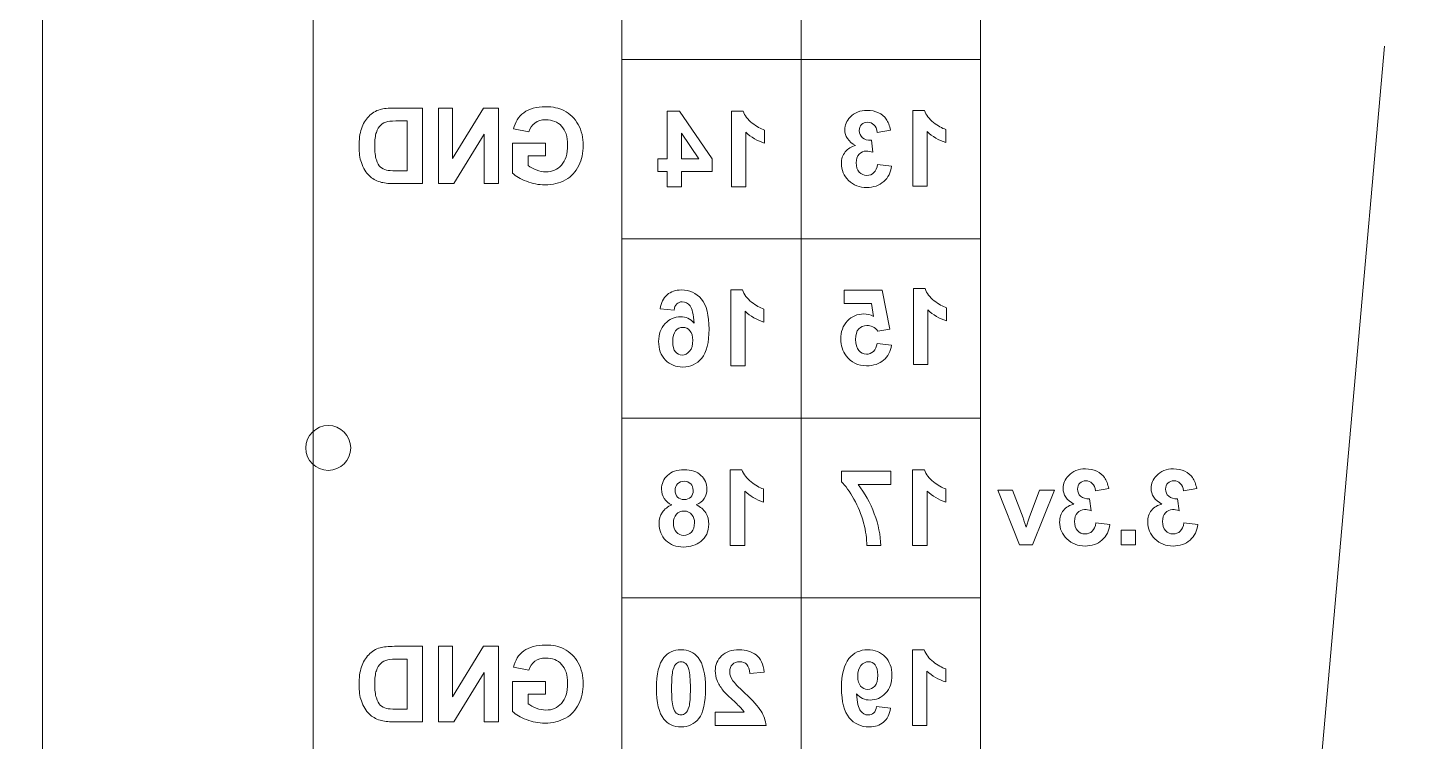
# Model space of a CAD drawing. Header units: inches. Extents: x 15 to 785, y -585 to -15.
# Drawn here: x 89.58 to 136.21, y -109.78 to -85.93 of the extents above; entities that cross this region are included whole.
import ezdxf

# ---------------------------------------------------------------- set-up
doc = ezdxf.new("R2010")
doc.units = ezdxf.units.IN
doc.header["$MEASUREMENT"] = 0
doc.layers.add('Layer 1', color=7, linetype='Continuous')

# ---------------------------------------------------------------- blocks, each defined once
blk = doc.blocks.new('block 2')
at = {"layer": 'Layer 1', "color": 179, "lineweight": 35, "true_color": 0x231f20}
blk.add_open_spline([(785, -570), (785, -578.284), (778.285, -585), (770.001, -585), (770.001, -585), (30.001, -585), (30.001, -585), (21.716, -585), (15.001, -578.284), (15.001, -570), (15.001, -570), (15.001, -30), (15.001, -30), (15.001, -21.716), (21.716, -15), (30.001, -15), (30.001, -15), (770.001, -15), (770.001, -15), (778.285, -15), (785, -21.716), (785, -30), (785, -30), (785, -570), (785, -570)], degree=3, knots=[0, 0, 0, 0, 1, 1, 1, 2, 2, 2, 3, 3, 3, 4, 4, 4, 5, 5, 5, 6, 6, 6, 7, 7, 7, 8, 8, 8, 8], dxfattribs=at)
blk = doc.blocks.new('block 10')
at = {"layer": 'Layer 1', "lineweight": 0}
for points, knots in [([(118.185, -91.073), (118.034, -91.205), (117.844, -91.271), (117.616, -91.271), (117.375, -91.271), (117.174, -91.192), (117.012, -91.036), (116.85, -90.88), (116.769, -90.691), (116.769, -90.47), (116.769, -90.317), (116.812, -90.186), (116.899, -90.079), (116.985, -89.971), (117.101, -89.901), (117.246, -89.87), (117.004, -89.738), (116.882, -89.561), (116.882, -89.34), (116.882, -89.184), (116.942, -89.043), (117.06, -88.919), (117.204, -88.768), (117.394, -88.692), (117.632, -88.692), (117.771, -88.692), (117.896, -88.718), (118.008, -88.77), (118.12, -88.822), (118.207, -88.894), (118.269, -88.985), (118.332, -89.077), (118.379, -89.199), (118.41, -89.352), (118.41, -89.352), (117.964, -89.427), (117.964, -89.427), (117.951, -89.317), (117.916, -89.233), (117.857, -89.176), (117.799, -89.118), (117.728, -89.09), (117.645, -89.09), (117.562, -89.09), (117.494, -89.115), (117.444, -89.166), (117.393, -89.216), (117.368, -89.284), (117.368, -89.369), (117.368, -89.469), (117.402, -89.549), (117.471, -89.609), (117.54, -89.67), (117.64, -89.698), (117.771, -89.694), (117.771, -89.694), (117.824, -90.089), (117.824, -90.089), (117.738, -90.065), (117.664, -90.053), (117.602, -90.053), (117.508, -90.053), (117.428, -90.088), (117.363, -90.16), (117.298, -90.231), (117.265, -90.327), (117.265, -90.449), (117.265, -90.577), (117.299, -90.68), (117.367, -90.756), (117.436, -90.831), (117.52, -90.869), (117.62, -90.869), (117.713, -90.869), (117.792, -90.838), (117.857, -90.774), (117.923, -90.711), (117.963, -90.62), (117.978, -90.501), (117.978, -90.501), (118.447, -90.557), (118.447, -90.557), (118.422, -90.77), (118.335, -90.942), (118.185, -91.073)], [0, 0, 0, 0, 1, 1, 1, 2, 2, 2, 3, 3, 3, 4, 4, 4, 5, 5, 5, 6, 6, 6, 7, 7, 7, 8, 8, 8, 9, 9, 9, 10, 10, 10, 11, 11, 11, 12, 12, 12, 13, 13, 13, 14, 14, 14, 15, 15, 15, 16, 16, 16, 17, 17, 17, 18, 18, 18, 19, 19, 19, 20, 20, 20, 21, 21, 21, 22, 22, 22, 23, 23, 23, 24, 24, 24, 25, 25, 25, 26, 26, 26, 27, 27, 27, 28, 28, 28, 28]), ([(119.153, -88.692), (119.153, -88.692), (119.546, -88.692), (119.546, -88.692), (119.601, -88.846), (119.702, -88.981), (119.85, -89.096), (119.998, -89.211), (120.135, -89.29), (120.262, -89.331), (120.262, -89.331), (120.262, -89.77), (120.262, -89.77), (120.022, -89.691), (119.814, -89.569), (119.636, -89.403), (119.636, -89.403), (119.636, -91.228), (119.636, -91.228), (119.636, -91.228), (119.153, -91.228), (119.153, -91.228), (119.153, -91.228), (119.153, -88.692), (119.153, -88.692)], [0, 0, 0, 0, 1, 1, 1, 2, 2, 2, 3, 3, 3, 4, 4, 4, 5, 5, 5, 6, 6, 6, 7, 7, 7, 8, 8, 8, 8])]:
    blk.add_open_spline(points, degree=3, knots=knots, dxfattribs=at)
blk = doc.blocks.new('block 11')
at = {"layer": 'Layer 1', "lineweight": 0}
for points in [[(110.951, -91.249), (110.951, -90.741), (110.638, -90.741), (110.638, -90.316), (110.951, -90.316), (110.951, -88.714), (111.358, -88.714), (112.453, -90.317), (112.453, -90.741), (111.42, -90.741), (111.42, -91.249), (110.951, -91.249)], [(112, -90.316), (111.42, -89.453), (111.42, -90.316), (112, -90.316)]]:
    blk.add_lwpolyline(points, dxfattribs=at)
blk.add_open_spline([(113.092, -88.714), (113.092, -88.714), (113.485, -88.714), (113.485, -88.714), (113.54, -88.868), (113.642, -89.002), (113.79, -89.117), (113.938, -89.233), (114.075, -89.311), (114.202, -89.353), (114.202, -89.353), (114.202, -89.792), (114.202, -89.792), (113.962, -89.713), (113.753, -89.59), (113.577, -89.425), (113.577, -89.425), (113.577, -91.249), (113.577, -91.249), (113.577, -91.249), (113.092, -91.249), (113.092, -91.249), (113.092, -91.249), (113.092, -88.714), (113.092, -88.714)], degree=3, knots=[0, 0, 0, 0, 1, 1, 1, 2, 2, 2, 3, 3, 3, 4, 4, 4, 5, 5, 5, 6, 6, 6, 7, 7, 7, 8, 8, 8, 8], dxfattribs=at)
blk = doc.blocks.new('block 12')
at = {"layer": 'Layer 1', "lineweight": 0}
for points, knots in [([(119.175, -94.654), (119.175, -94.654), (119.568, -94.654), (119.568, -94.654), (119.623, -94.808), (119.725, -94.943), (119.873, -95.058), (120.021, -95.174), (120.158, -95.252), (120.284, -95.293), (120.284, -95.293), (120.284, -95.733), (120.284, -95.733), (120.044, -95.653), (119.836, -95.531), (119.659, -95.366), (119.659, -95.366), (119.659, -97.19), (119.659, -97.19), (119.659, -97.19), (119.175, -97.19), (119.175, -97.19), (119.175, -97.19), (119.175, -94.654), (119.175, -94.654)], [0, 0, 0, 0, 1, 1, 1, 2, 2, 2, 3, 3, 3, 4, 4, 4, 5, 5, 5, 6, 6, 6, 7, 7, 7, 8, 8, 8, 8]), ([(118.181, -97.045), (118.034, -97.17), (117.844, -97.233), (117.611, -97.233), (117.319, -97.233), (117.092, -97.122), (116.927, -96.899), (116.807, -96.736), (116.746, -96.55), (116.746, -96.342), (116.746, -96.093), (116.821, -95.89), (116.97, -95.734), (117.119, -95.578), (117.302, -95.5), (117.516, -95.5), (117.629, -95.5), (117.739, -95.527), (117.847, -95.581), (117.847, -95.581), (117.771, -95.152), (117.771, -95.152), (117.771, -95.152), (116.858, -95.152), (116.858, -95.152), (116.858, -95.152), (116.858, -94.699), (116.858, -94.699), (116.858, -94.699), (118.138, -94.699), (118.138, -94.699), (118.138, -94.699), (118.386, -96.013), (118.386, -96.013), (118.386, -96.013), (117.993, -96.07), (117.993, -96.07), (117.883, -95.947), (117.758, -95.886), (117.62, -95.886), (117.508, -95.886), (117.418, -95.925), (117.348, -96.002), (117.279, -96.08), (117.244, -96.196), (117.244, -96.351), (117.244, -96.516), (117.279, -96.64), (117.349, -96.722), (117.419, -96.804), (117.505, -96.845), (117.606, -96.845), (117.694, -96.845), (117.772, -96.814), (117.84, -96.75), (117.908, -96.686), (117.948, -96.6), (117.962, -96.491), (117.962, -96.491), (118.444, -96.541), (118.444, -96.541), (118.416, -96.752), (118.328, -96.92), (118.181, -97.045)], [0, 0, 0, 0, 1, 1, 1, 2, 2, 2, 3, 3, 3, 4, 4, 4, 5, 5, 5, 6, 6, 6, 7, 7, 7, 8, 8, 8, 9, 9, 9, 10, 10, 10, 11, 11, 11, 12, 12, 12, 13, 13, 13, 14, 14, 14, 15, 15, 15, 16, 16, 16, 17, 17, 17, 18, 18, 18, 19, 19, 19, 20, 20, 20, 21, 21, 21, 21])]:
    blk.add_open_spline(points, degree=3, knots=knots, dxfattribs=at)
blk = doc.blocks.new('block 13')
at = {"layer": 'Layer 1', "lineweight": 0}
for points, knots in [([(110.947, -94.859), (111.073, -94.751), (111.231, -94.697), (111.423, -94.697), (111.696, -94.697), (111.919, -94.8), (112.09, -95.004), (112.261, -95.208), (112.347, -95.542), (112.347, -96.005), (112.347, -96.456), (112.265, -96.781), (112.1, -96.979), (111.936, -97.177), (111.727, -97.276), (111.472, -97.276), (111.234, -97.276), (111.039, -97.198), (110.887, -97.042), (110.736, -96.886), (110.66, -96.678), (110.66, -96.42), (110.66, -96.176), (110.732, -95.978), (110.876, -95.824), (111.02, -95.67), (111.193, -95.593), (111.396, -95.593), (111.575, -95.593), (111.724, -95.664), (111.845, -95.807), (111.827, -95.516), (111.782, -95.325), (111.711, -95.233), (111.641, -95.141), (111.555, -95.095), (111.452, -95.095), (111.376, -95.095), (111.313, -95.118), (111.265, -95.164), (111.217, -95.21), (111.186, -95.281), (111.175, -95.378), (111.175, -95.378), (110.707, -95.326), (110.707, -95.326), (110.741, -95.122), (110.821, -94.966), (110.947, -94.859)], [0, 0, 0, 0, 1, 1, 1, 2, 2, 2, 3, 3, 3, 4, 4, 4, 5, 5, 5, 6, 6, 6, 7, 7, 7, 8, 8, 8, 9, 9, 9, 10, 10, 10, 11, 11, 11, 12, 12, 12, 13, 13, 13, 14, 14, 14, 15, 15, 15, 16, 16, 16, 16]), ([(113.07, -94.697), (113.07, -94.697), (113.463, -94.697), (113.463, -94.697), (113.518, -94.851), (113.619, -94.986), (113.767, -95.101), (113.916, -95.217), (114.053, -95.295), (114.179, -95.336), (114.179, -95.336), (114.179, -95.776), (114.179, -95.776), (113.939, -95.696), (113.731, -95.574), (113.554, -95.409), (113.554, -95.409), (113.554, -97.233), (113.554, -97.233), (113.554, -97.233), (113.07, -97.233), (113.07, -97.233), (113.07, -97.233), (113.07, -94.697), (113.07, -94.697)], [0, 0, 0, 0, 1, 1, 1, 2, 2, 2, 3, 3, 3, 4, 4, 4, 5, 5, 5, 6, 6, 6, 7, 7, 7, 8, 8, 8, 8]), ([(111.707, -96.059), (111.643, -95.986), (111.565, -95.95), (111.472, -95.95), (111.375, -95.95), (111.294, -95.988), (111.23, -96.064), (111.166, -96.141), (111.134, -96.261), (111.134, -96.425), (111.134, -96.585), (111.164, -96.7), (111.224, -96.77), (111.283, -96.84), (111.358, -96.875), (111.447, -96.875), (111.54, -96.875), (111.623, -96.832), (111.696, -96.747), (111.768, -96.661), (111.804, -96.539), (111.804, -96.382), (111.804, -96.24), (111.772, -96.132), (111.707, -96.059)], [0, 0, 0, 0, 1, 1, 1, 2, 2, 2, 3, 3, 3, 4, 4, 4, 5, 5, 5, 6, 6, 6, 7, 7, 7, 8, 8, 8, 8])]:
    blk.add_open_spline(points, degree=3, knots=knots, dxfattribs=at)
blk = doc.blocks.new('block 14')
at = {"layer": 'Layer 1', "lineweight": 0}
for points, knots in [([(119.15, -100.713), (119.15, -100.713), (119.543, -100.713), (119.543, -100.713), (119.598, -100.867), (119.699, -101.001), (119.847, -101.116), (119.995, -101.232), (120.133, -101.31), (120.259, -101.352), (120.259, -101.352), (120.259, -101.791), (120.259, -101.791), (120.019, -101.712), (119.811, -101.589), (119.634, -101.424), (119.634, -101.424), (119.634, -103.248), (119.634, -103.248), (119.634, -103.248), (119.15, -103.248), (119.15, -103.248), (119.15, -103.248), (119.15, -100.713), (119.15, -100.713)], [0, 0, 0, 0, 1, 1, 1, 2, 2, 2, 3, 3, 3, 4, 4, 4, 5, 5, 5, 6, 6, 6, 7, 7, 7, 8, 8, 8, 8]), ([(117.326, -101.207), (117.553, -101.493), (117.735, -101.817), (117.87, -102.18), (118.007, -102.543), (118.079, -102.899), (118.087, -103.248), (118.087, -103.248), (117.62, -103.248), (117.62, -103.248), (117.621, -103.025), (117.585, -102.772), (117.511, -102.49), (117.437, -102.206), (117.329, -101.939), (117.188, -101.688), (117.047, -101.436), (116.908, -101.243), (116.771, -101.109), (116.771, -101.109), (116.771, -100.757), (116.771, -100.757), (116.771, -100.757), (118.427, -100.757), (118.427, -100.757), (118.427, -100.757), (118.427, -101.207), (118.427, -101.207), (118.427, -101.207), (117.326, -101.207), (117.326, -101.207)], [0, 0, 0, 0, 1, 1, 1, 2, 2, 2, 3, 3, 3, 4, 4, 4, 5, 5, 5, 6, 6, 6, 7, 7, 7, 8, 8, 8, 9, 9, 9, 10, 10, 10, 10])]:
    blk.add_open_spline(points, degree=3, knots=knots, dxfattribs=at)
blk = doc.blocks.new('block 15')
at = {"layer": 'Layer 1', "lineweight": 0}
for points, knots in [([(112.235, -102.15), (112.303, -102.264), (112.337, -102.39), (112.337, -102.526), (112.337, -102.774), (112.247, -102.97), (112.067, -103.112), (111.914, -103.233), (111.723, -103.293), (111.493, -103.293), (111.246, -103.293), (111.048, -103.22), (110.899, -103.074), (110.751, -102.928), (110.676, -102.739), (110.676, -102.506), (110.676, -102.364), (110.713, -102.24), (110.786, -102.132), (110.859, -102.024), (110.965, -101.942), (111.105, -101.886), (110.995, -101.837), (110.91, -101.767), (110.849, -101.676), (110.788, -101.585), (110.757, -101.481), (110.757, -101.364), (110.757, -101.175), (110.824, -101.02), (110.957, -100.897), (111.089, -100.774), (111.275, -100.713), (111.515, -100.713), (111.758, -100.713), (111.945, -100.774), (112.076, -100.897), (112.207, -101.02), (112.273, -101.175), (112.273, -101.364), (112.273, -101.474), (112.245, -101.575), (112.188, -101.668), (112.131, -101.76), (112.04, -101.833), (111.915, -101.886), (112.061, -101.948), (112.167, -102.036), (112.235, -102.15)], [0, 0, 0, 0, 1, 1, 1, 2, 2, 2, 3, 3, 3, 4, 4, 4, 5, 5, 5, 6, 6, 6, 7, 7, 7, 8, 8, 8, 9, 9, 9, 10, 10, 10, 11, 11, 11, 12, 12, 12, 13, 13, 13, 14, 14, 14, 15, 15, 15, 16, 16, 16, 16]), ([(113.054, -100.713), (113.054, -100.713), (113.446, -100.713), (113.446, -100.713), (113.501, -100.867), (113.603, -101.001), (113.751, -101.116), (113.899, -101.232), (114.036, -101.31), (114.163, -101.352), (114.163, -101.352), (114.163, -101.791), (114.163, -101.791), (113.923, -101.712), (113.714, -101.589), (113.538, -101.424), (113.538, -101.424), (113.538, -103.248), (113.538, -103.248), (113.538, -103.248), (113.054, -103.248), (113.054, -103.248), (113.054, -103.248), (113.054, -100.713), (113.054, -100.713)], [0, 0, 0, 0, 1, 1, 1, 2, 2, 2, 3, 3, 3, 4, 4, 4, 5, 5, 5, 6, 6, 6, 7, 7, 7, 8, 8, 8, 8]), ([(111.732, -101.179), (111.677, -101.124), (111.603, -101.097), (111.51, -101.097), (111.421, -101.097), (111.349, -101.124), (111.294, -101.178), (111.239, -101.233), (111.212, -101.306), (111.212, -101.396), (111.212, -101.493), (111.24, -101.568), (111.295, -101.623), (111.35, -101.678), (111.423, -101.705), (111.515, -101.705), (111.606, -101.705), (111.679, -101.678), (111.733, -101.624), (111.788, -101.57), (111.815, -101.495), (111.815, -101.398), (111.815, -101.308), (111.787, -101.234), (111.732, -101.179)], [0, 0, 0, 0, 1, 1, 1, 2, 2, 2, 3, 3, 3, 4, 4, 4, 5, 5, 5, 6, 6, 6, 7, 7, 7, 8, 8, 8, 8]), ([(111.773, -102.215), (111.715, -102.133), (111.627, -102.092), (111.508, -102.092), (111.406, -102.092), (111.322, -102.128), (111.255, -102.2), (111.189, -102.272), (111.155, -102.367), (111.155, -102.485), (111.155, -102.62), (111.188, -102.724), (111.254, -102.796), (111.319, -102.868), (111.402, -102.904), (111.502, -102.904), (111.604, -102.904), (111.689, -102.866), (111.757, -102.792), (111.826, -102.717), (111.86, -102.613), (111.86, -102.48), (111.86, -102.384), (111.831, -102.296), (111.773, -102.215)], [0, 0, 0, 0, 1, 1, 1, 2, 2, 2, 3, 3, 3, 4, 4, 4, 5, 5, 5, 6, 6, 6, 7, 7, 7, 8, 8, 8, 8])]:
    blk.add_open_spline(points, degree=3, knots=knots, dxfattribs=at)
blk = doc.blocks.new('block 16')
at = {"layer": 'Layer 1', "lineweight": 0}
for points, knots in [([(118.178, -109.151), (118.057, -109.257), (117.897, -109.309), (117.699, -109.309), (117.425, -109.309), (117.202, -109.207), (117.031, -109.002), (116.86, -108.798), (116.775, -108.465), (116.775, -108.003), (116.775, -107.55), (116.857, -107.224), (117.021, -107.026), (117.185, -106.828), (117.395, -106.729), (117.651, -106.729), (117.886, -106.729), (118.081, -106.807), (118.232, -106.964), (118.385, -107.121), (118.461, -107.327), (118.461, -107.583), (118.461, -107.829), (118.389, -108.028), (118.245, -108.182), (118.101, -108.335), (117.929, -108.412), (117.73, -108.412), (117.548, -108.412), (117.396, -108.341), (117.274, -108.2), (117.294, -108.489), (117.338, -108.68), (117.408, -108.772), (117.478, -108.864), (117.563, -108.909), (117.663, -108.909), (117.742, -108.909), (117.806, -108.886), (117.855, -108.841), (117.903, -108.795), (117.933, -108.724), (117.944, -108.629), (117.944, -108.629), (118.413, -108.68), (118.413, -108.68), (118.378, -108.889), (118.3, -109.047), (118.178, -109.151)], [0, 0, 0, 0, 1, 1, 1, 2, 2, 2, 3, 3, 3, 4, 4, 4, 5, 5, 5, 6, 6, 6, 7, 7, 7, 8, 8, 8, 9, 9, 9, 10, 10, 10, 11, 11, 11, 12, 12, 12, 13, 13, 13, 14, 14, 14, 15, 15, 15, 16, 16, 16, 16]), ([(119.147, -106.729), (119.147, -106.729), (119.539, -106.729), (119.539, -106.729), (119.594, -106.883), (119.696, -107.017), (119.844, -107.132), (119.992, -107.248), (120.129, -107.326), (120.256, -107.368), (120.256, -107.368), (120.256, -107.807), (120.256, -107.807), (120.015, -107.728), (119.807, -107.605), (119.63, -107.44), (119.63, -107.44), (119.63, -109.264), (119.63, -109.264), (119.63, -109.264), (119.147, -109.264), (119.147, -109.264), (119.147, -109.264), (119.147, -106.729), (119.147, -106.729)], [0, 0, 0, 0, 1, 1, 1, 2, 2, 2, 3, 3, 3, 4, 4, 4, 5, 5, 5, 6, 6, 6, 7, 7, 7, 8, 8, 8, 8]), ([(117.412, -107.947), (117.477, -108.02), (117.555, -108.057), (117.648, -108.057), (117.744, -108.057), (117.824, -108.019), (117.889, -107.942), (117.953, -107.866), (117.986, -107.746), (117.986, -107.583), (117.986, -107.422), (117.956, -107.307), (117.897, -107.236), (117.837, -107.166), (117.763, -107.13), (117.674, -107.13), (117.58, -107.13), (117.497, -107.173), (117.425, -107.259), (117.353, -107.345), (117.317, -107.467), (117.317, -107.623), (117.317, -107.765), (117.349, -107.873), (117.412, -107.947)], [0, 0, 0, 0, 1, 1, 1, 2, 2, 2, 3, 3, 3, 4, 4, 4, 5, 5, 5, 6, 6, 6, 7, 7, 7, 8, 8, 8, 8])]:
    blk.add_open_spline(points, degree=3, knots=knots, dxfattribs=at)
blk = doc.blocks.new('block 17')
at = {"layer": 'Layer 1', "lineweight": 0}
for points, knots in [([(111.98, -106.988), (112.146, -107.197), (112.228, -107.539), (112.228, -108.014), (112.228, -108.499), (112.153, -108.836), (112.003, -109.025), (111.852, -109.214), (111.654, -109.308), (111.409, -109.308), (111.164, -109.308), (110.973, -109.222), (110.837, -109.05), (110.671, -108.841), (110.589, -108.497), (110.589, -108.02), (110.589, -107.541), (110.671, -107.198), (110.835, -106.991), (110.973, -106.817), (111.164, -106.729), (111.409, -106.729), (111.653, -106.729), (111.844, -106.816), (111.98, -106.988)], [0, 0, 0, 0, 1, 1, 1, 2, 2, 2, 3, 3, 3, 4, 4, 4, 5, 5, 5, 6, 6, 6, 7, 7, 7, 8, 8, 8, 8]), ([(113.515, -108.815), (113.49, -108.772), (113.457, -108.727), (113.416, -108.681), (113.375, -108.635), (113.279, -108.542), (113.126, -108.402), (112.973, -108.262), (112.868, -108.155), (112.809, -108.08), (112.72, -107.967), (112.656, -107.86), (112.615, -107.757), (112.574, -107.654), (112.554, -107.546), (112.554, -107.432), (112.554, -107.232), (112.625, -107.065), (112.768, -106.931), (112.91, -106.797), (113.106, -106.729), (113.355, -106.729), (113.582, -106.729), (113.772, -106.787), (113.923, -106.903), (114.075, -107.019), (114.165, -107.211), (114.194, -107.477), (114.194, -107.477), (113.712, -107.525), (113.712, -107.525), (113.702, -107.384), (113.668, -107.283), (113.608, -107.222), (113.549, -107.161), (113.468, -107.131), (113.367, -107.131), (113.265, -107.131), (113.185, -107.16), (113.127, -107.218), (113.069, -107.276), (113.04, -107.359), (113.04, -107.467), (113.04, -107.564), (113.073, -107.663), (113.14, -107.763), (113.189, -107.835), (113.323, -107.973), (113.541, -108.176), (113.812, -108.428), (113.993, -108.63), (114.085, -108.782), (114.177, -108.934), (114.232, -109.095), (114.251, -109.265), (114.251, -109.265), (112.554, -109.265), (112.554, -109.265), (112.554, -109.265), (112.554, -108.815), (112.554, -108.815), (112.554, -108.815), (113.515, -108.815), (113.515, -108.815)], [0, 0, 0, 0, 1, 1, 1, 2, 2, 2, 3, 3, 3, 4, 4, 4, 5, 5, 5, 6, 6, 6, 7, 7, 7, 8, 8, 8, 9, 9, 9, 10, 10, 10, 11, 11, 11, 12, 12, 12, 13, 13, 13, 14, 14, 14, 15, 15, 15, 16, 16, 16, 17, 17, 17, 18, 18, 18, 19, 19, 19, 20, 20, 20, 21, 21, 21, 21]), ([(111.253, -107.187), (111.207, -107.224), (111.17, -107.298), (111.14, -107.409), (111.11, -107.52), (111.095, -107.723), (111.095, -108.02), (111.095, -108.316), (111.112, -108.526), (111.145, -108.65), (111.17, -108.747), (111.206, -108.813), (111.252, -108.851), (111.298, -108.888), (111.35, -108.907), (111.409, -108.907), (111.467, -108.907), (111.519, -108.888), (111.564, -108.852), (111.61, -108.815), (111.647, -108.741), (111.677, -108.63), (111.707, -108.519), (111.722, -108.316), (111.722, -108.02), (111.722, -107.723), (111.705, -107.512), (111.672, -107.387), (111.647, -107.291), (111.611, -107.224), (111.565, -107.187), (111.519, -107.149), (111.467, -107.131), (111.409, -107.131), (111.35, -107.131), (111.298, -107.149), (111.253, -107.187)], [0, 0, 0, 0, 1, 1, 1, 2, 2, 2, 3, 3, 3, 4, 4, 4, 5, 5, 5, 6, 6, 6, 7, 7, 7, 8, 8, 8, 9, 9, 9, 10, 10, 10, 11, 11, 11, 12, 12, 12, 12])]:
    blk.add_open_spline(points, degree=3, knots=knots, dxfattribs=at)
blk = doc.blocks.new('block 25')
at = {"layer": 'Layer 1', "lineweight": 0}
blk.add_lwpolyline([(126.119, -103.216), (126.119, -102.732), (126.603, -102.732), (126.603, -103.216), (126.119, -103.216)], dxfattribs=at)
for points, knots in [([(125.481, -103.062), (125.331, -103.194), (125.142, -103.26), (124.913, -103.26), (124.672, -103.26), (124.47, -103.181), (124.308, -103.025), (124.146, -102.869), (124.065, -102.68), (124.065, -102.459), (124.065, -102.306), (124.109, -102.175), (124.196, -102.067), (124.282, -101.96), (124.398, -101.89), (124.543, -101.859), (124.3, -101.727), (124.179, -101.55), (124.179, -101.329), (124.179, -101.172), (124.238, -101.032), (124.357, -100.908), (124.5, -100.757), (124.691, -100.681), (124.928, -100.681), (125.067, -100.681), (125.193, -100.707), (125.305, -100.759), (125.417, -100.811), (125.504, -100.883), (125.567, -100.974), (125.629, -101.066), (125.676, -101.188), (125.707, -101.341), (125.707, -101.341), (125.261, -101.416), (125.261, -101.416), (125.249, -101.306), (125.213, -101.222), (125.154, -101.165), (125.096, -101.107), (125.025, -101.079), (124.942, -101.079), (124.859, -101.079), (124.791, -101.104), (124.741, -101.155), (124.69, -101.205), (124.665, -101.273), (124.665, -101.358), (124.665, -101.458), (124.699, -101.538), (124.768, -101.598), (124.837, -101.659), (124.937, -101.687), (125.068, -101.683), (125.068, -101.683), (125.121, -102.078), (125.121, -102.078), (125.035, -102.054), (124.961, -102.042), (124.899, -102.042), (124.805, -102.042), (124.725, -102.077), (124.66, -102.148), (124.594, -102.22), (124.562, -102.316), (124.562, -102.438), (124.562, -102.566), (124.596, -102.669), (124.664, -102.744), (124.732, -102.82), (124.816, -102.858), (124.916, -102.858), (125.009, -102.858), (125.089, -102.826), (125.154, -102.763), (125.22, -102.7), (125.26, -102.609), (125.275, -102.49), (125.275, -102.49), (125.743, -102.546), (125.743, -102.546), (125.719, -102.759), (125.632, -102.931), (125.481, -103.062)], [0, 0, 0, 0, 1, 1, 1, 2, 2, 2, 3, 3, 3, 4, 4, 4, 5, 5, 5, 6, 6, 6, 7, 7, 7, 8, 8, 8, 9, 9, 9, 10, 10, 10, 11, 11, 11, 12, 12, 12, 13, 13, 13, 14, 14, 14, 15, 15, 15, 16, 16, 16, 17, 17, 17, 18, 18, 18, 19, 19, 19, 20, 20, 20, 21, 21, 21, 22, 22, 22, 23, 23, 23, 24, 24, 24, 25, 25, 25, 26, 26, 26, 27, 27, 27, 28, 28, 28, 28]), ([(128.424, -103.062), (128.273, -103.194), (128.084, -103.26), (127.855, -103.26), (127.614, -103.26), (127.412, -103.181), (127.25, -103.025), (127.089, -102.869), (127.008, -102.68), (127.008, -102.459), (127.008, -102.306), (127.051, -102.175), (127.138, -102.067), (127.224, -101.96), (127.34, -101.89), (127.485, -101.859), (127.243, -101.727), (127.121, -101.55), (127.121, -101.329), (127.121, -101.172), (127.181, -101.032), (127.299, -100.908), (127.442, -100.757), (127.633, -100.681), (127.871, -100.681), (128.009, -100.681), (128.135, -100.707), (128.247, -100.759), (128.359, -100.811), (128.446, -100.883), (128.509, -100.974), (128.571, -101.066), (128.618, -101.188), (128.649, -101.341), (128.649, -101.341), (128.203, -101.416), (128.203, -101.416), (128.191, -101.306), (128.155, -101.222), (128.096, -101.165), (128.038, -101.107), (127.967, -101.079), (127.884, -101.079), (127.801, -101.079), (127.733, -101.104), (127.683, -101.155), (127.633, -101.205), (127.607, -101.273), (127.607, -101.358), (127.607, -101.458), (127.641, -101.538), (127.71, -101.598), (127.779, -101.659), (127.879, -101.687), (128.01, -101.683), (128.01, -101.683), (128.064, -102.078), (128.064, -102.078), (127.977, -102.054), (127.903, -102.042), (127.841, -102.042), (127.747, -102.042), (127.667, -102.077), (127.602, -102.148), (127.536, -102.22), (127.504, -102.316), (127.504, -102.438), (127.504, -102.566), (127.538, -102.669), (127.606, -102.744), (127.675, -102.82), (127.759, -102.858), (127.859, -102.858), (127.952, -102.858), (128.031, -102.826), (128.096, -102.763), (128.162, -102.7), (128.202, -102.609), (128.217, -102.49), (128.217, -102.49), (128.685, -102.546), (128.685, -102.546), (128.661, -102.759), (128.574, -102.931), (128.424, -103.062)], [0, 0, 0, 0, 1, 1, 1, 2, 2, 2, 3, 3, 3, 4, 4, 4, 5, 5, 5, 6, 6, 6, 7, 7, 7, 8, 8, 8, 9, 9, 9, 10, 10, 10, 11, 11, 11, 12, 12, 12, 13, 13, 13, 14, 14, 14, 15, 15, 15, 16, 16, 16, 17, 17, 17, 18, 18, 18, 19, 19, 19, 20, 20, 20, 21, 21, 21, 22, 22, 22, 23, 23, 23, 24, 24, 24, 25, 25, 25, 26, 26, 26, 27, 27, 27, 28, 28, 28, 28]), ([(122.722, -103.216), (122.722, -103.216), (121.995, -101.387), (121.995, -101.387), (121.995, -101.387), (122.493, -101.387), (122.493, -101.387), (122.493, -101.387), (122.841, -102.321), (122.841, -102.321), (122.859, -102.372), (122.876, -102.424), (122.892, -102.476), (122.899, -102.501), (122.916, -102.553), (122.942, -102.632), (122.942, -102.632), (123.042, -102.321), (123.042, -102.321), (123.042, -102.321), (123.387, -101.387), (123.387, -101.387), (123.387, -101.387), (123.895, -101.387), (123.895, -101.387), (123.895, -101.387), (123.158, -103.216), (123.158, -103.216), (123.158, -103.216), (122.722, -103.216), (122.722, -103.216)], [0, 0, 0, 0, 1, 1, 1, 2, 2, 2, 3, 3, 3, 4, 4, 4, 5, 5, 5, 6, 6, 6, 7, 7, 7, 8, 8, 8, 9, 9, 9, 10, 10, 10, 10])]:
    blk.add_open_spline(points, degree=3, knots=knots, dxfattribs=at)
blk = doc.blocks.new('block 30')
at = {"layer": 'Layer 1', "lineweight": 0}
blk.add_lwpolyline([(104.83, -91.14), (104.83, -89.493), (103.812, -91.14), (103.301, -91.14), (103.301, -88.614), (103.774, -88.614), (103.774, -90.301), (104.808, -88.614), (105.304, -88.614), (105.304, -91.14), (104.83, -91.14)], dxfattribs=at)
for points, knots in [([(106.295, -90.211), (106.295, -90.211), (106.295, -90.532), (106.295, -90.532), (106.371, -90.591), (106.463, -90.642), (106.571, -90.684), (106.678, -90.726), (106.785, -90.747), (106.892, -90.747), (107.108, -90.747), (107.283, -90.672), (107.416, -90.522), (107.549, -90.372), (107.615, -90.147), (107.615, -89.848), (107.615, -89.57), (107.55, -89.36), (107.418, -89.219), (107.287, -89.078), (107.11, -89.007), (106.887, -89.007), (106.74, -89.007), (106.617, -89.043), (106.519, -89.115), (106.421, -89.187), (106.354, -89.284), (106.319, -89.408), (106.319, -89.408), (105.812, -89.314), (105.812, -89.314), (105.863, -89.082), (105.976, -88.9), (106.152, -88.769), (106.328, -88.637), (106.574, -88.571), (106.887, -88.571), (107.128, -88.571), (107.33, -88.613), (107.491, -88.697), (107.704, -88.806), (107.866, -88.963), (107.976, -89.167), (108.086, -89.372), (108.141, -89.606), (108.141, -89.868), (108.141, -90.111), (108.092, -90.335), (107.993, -90.541), (107.894, -90.747), (107.746, -90.906), (107.55, -91.016), (107.354, -91.127), (107.124, -91.183), (106.86, -91.183), (106.652, -91.183), (106.446, -91.143), (106.244, -91.065), (106.041, -90.986), (105.886, -90.895), (105.779, -90.792), (105.779, -90.792), (105.779, -89.786), (105.779, -89.786), (105.779, -89.786), (106.878, -89.786), (106.878, -89.786), (106.878, -89.786), (106.878, -90.211), (106.878, -90.211), (106.878, -90.211), (106.295, -90.211), (106.295, -90.211)], [0, 0, 0, 0, 1, 1, 1, 2, 2, 2, 3, 3, 3, 4, 4, 4, 5, 5, 5, 6, 6, 6, 7, 7, 7, 8, 8, 8, 9, 9, 9, 10, 10, 10, 11, 11, 11, 12, 12, 12, 13, 13, 13, 14, 14, 14, 15, 15, 15, 16, 16, 16, 17, 17, 17, 18, 18, 18, 19, 19, 19, 20, 20, 20, 21, 21, 21, 22, 22, 22, 23, 23, 23, 24, 24, 24, 24]), ([(102.763, -91.14), (102.763, -91.14), (101.804, -91.14), (101.804, -91.14), (101.616, -91.14), (101.465, -91.122), (101.352, -91.086), (101.202, -91.038), (101.083, -90.971), (100.994, -90.885), (100.877, -90.771), (100.787, -90.622), (100.724, -90.439), (100.672, -90.288), (100.646, -90.109), (100.646, -89.901), (100.646, -89.664), (100.674, -89.466), (100.729, -89.304), (100.784, -89.143), (100.864, -89.006), (100.97, -88.895), (101.076, -88.784), (101.203, -88.706), (101.351, -88.663), (101.461, -88.631), (101.621, -88.614), (101.831, -88.614), (101.831, -88.614), (102.763, -88.614), (102.763, -88.614), (102.763, -88.614), (102.763, -91.14), (102.763, -91.14)], [0, 0, 0, 0, 1, 1, 1, 2, 2, 2, 3, 3, 3, 4, 4, 4, 5, 5, 5, 6, 6, 6, 7, 7, 7, 8, 8, 8, 9, 9, 9, 10, 10, 10, 11, 11, 11, 11]), ([(102.024, -89.042), (101.816, -89.042), (101.677, -89.05), (101.606, -89.066), (101.51, -89.086), (101.432, -89.126), (101.37, -89.185), (101.308, -89.243), (101.259, -89.325), (101.225, -89.429), (101.19, -89.534), (101.173, -89.683), (101.173, -89.879), (101.173, -90.074), (101.19, -90.228), (101.225, -90.341), (101.259, -90.454), (101.304, -90.536), (101.358, -90.585), (101.413, -90.634), (101.482, -90.669), (101.565, -90.69), (101.628, -90.706), (101.73, -90.714), (101.873, -90.714), (101.873, -90.714), (102.254, -90.714), (102.254, -90.714), (102.254, -90.714), (102.254, -89.042), (102.254, -89.042), (102.254, -89.042), (102.024, -89.042), (102.024, -89.042)], [0, 0, 0, 0, 1, 1, 1, 2, 2, 2, 3, 3, 3, 4, 4, 4, 5, 5, 5, 6, 6, 6, 7, 7, 7, 8, 8, 8, 9, 9, 9, 10, 10, 10, 11, 11, 11, 11])]:
    blk.add_open_spline(points, degree=3, knots=knots, dxfattribs=at)
blk = doc.blocks.new('block 31')
at = {"layer": 'Layer 1', "lineweight": 0}
blk.add_lwpolyline([(104.83, -109.14), (104.83, -107.493), (103.812, -109.14), (103.301, -109.14), (103.301, -106.614), (103.774, -106.614), (103.774, -108.301), (104.808, -106.614), (105.304, -106.614), (105.304, -109.14), (104.83, -109.14)], dxfattribs=at)
for points, knots in [([(102.763, -109.14), (102.763, -109.14), (101.804, -109.14), (101.804, -109.14), (101.616, -109.14), (101.465, -109.122), (101.352, -109.086), (101.202, -109.038), (101.083, -108.971), (100.994, -108.885), (100.877, -108.771), (100.787, -108.622), (100.724, -108.439), (100.672, -108.288), (100.646, -108.109), (100.646, -107.901), (100.646, -107.664), (100.674, -107.466), (100.729, -107.304), (100.784, -107.143), (100.864, -107.006), (100.97, -106.895), (101.076, -106.784), (101.203, -106.706), (101.351, -106.663), (101.461, -106.631), (101.621, -106.614), (101.831, -106.614), (101.831, -106.614), (102.763, -106.614), (102.763, -106.614), (102.763, -106.614), (102.763, -109.14), (102.763, -109.14)], [0, 0, 0, 0, 1, 1, 1, 2, 2, 2, 3, 3, 3, 4, 4, 4, 5, 5, 5, 6, 6, 6, 7, 7, 7, 8, 8, 8, 9, 9, 9, 10, 10, 10, 11, 11, 11, 11]), ([(106.295, -108.211), (106.295, -108.211), (106.295, -108.532), (106.295, -108.532), (106.371, -108.591), (106.463, -108.642), (106.571, -108.684), (106.678, -108.726), (106.785, -108.747), (106.892, -108.747), (107.108, -108.747), (107.283, -108.672), (107.416, -108.522), (107.549, -108.372), (107.615, -108.147), (107.615, -107.848), (107.615, -107.57), (107.55, -107.36), (107.418, -107.219), (107.287, -107.078), (107.11, -107.007), (106.887, -107.007), (106.74, -107.007), (106.617, -107.043), (106.519, -107.115), (106.421, -107.187), (106.354, -107.284), (106.319, -107.408), (106.319, -107.408), (105.812, -107.314), (105.812, -107.314), (105.863, -107.082), (105.976, -106.9), (106.152, -106.769), (106.328, -106.637), (106.574, -106.571), (106.887, -106.571), (107.128, -106.571), (107.33, -106.613), (107.491, -106.697), (107.704, -106.806), (107.866, -106.963), (107.976, -107.167), (108.086, -107.372), (108.141, -107.605), (108.141, -107.868), (108.141, -108.111), (108.092, -108.335), (107.993, -108.541), (107.894, -108.747), (107.746, -108.906), (107.55, -109.016), (107.354, -109.127), (107.124, -109.183), (106.86, -109.183), (106.652, -109.183), (106.446, -109.143), (106.244, -109.064), (106.041, -108.986), (105.886, -108.895), (105.779, -108.792), (105.779, -108.792), (105.779, -107.786), (105.779, -107.786), (105.779, -107.786), (106.878, -107.786), (106.878, -107.786), (106.878, -107.786), (106.878, -108.211), (106.878, -108.211), (106.878, -108.211), (106.295, -108.211), (106.295, -108.211)], [0, 0, 0, 0, 1, 1, 1, 2, 2, 2, 3, 3, 3, 4, 4, 4, 5, 5, 5, 6, 6, 6, 7, 7, 7, 8, 8, 8, 9, 9, 9, 10, 10, 10, 11, 11, 11, 12, 12, 12, 13, 13, 13, 14, 14, 14, 15, 15, 15, 16, 16, 16, 17, 17, 17, 18, 18, 18, 19, 19, 19, 20, 20, 20, 21, 21, 21, 22, 22, 22, 23, 23, 23, 24, 24, 24, 24]), ([(102.024, -107.042), (101.816, -107.042), (101.677, -107.049), (101.606, -107.066), (101.51, -107.086), (101.432, -107.126), (101.37, -107.184), (101.308, -107.243), (101.259, -107.325), (101.225, -107.429), (101.19, -107.533), (101.173, -107.683), (101.173, -107.879), (101.173, -108.074), (101.19, -108.228), (101.225, -108.341), (101.259, -108.454), (101.304, -108.536), (101.358, -108.585), (101.413, -108.634), (101.482, -108.669), (101.565, -108.69), (101.628, -108.706), (101.73, -108.714), (101.873, -108.714), (101.873, -108.714), (102.254, -108.714), (102.254, -108.714), (102.254, -108.714), (102.254, -107.042), (102.254, -107.042), (102.254, -107.042), (102.024, -107.042), (102.024, -107.042)], [0, 0, 0, 0, 1, 1, 1, 2, 2, 2, 3, 3, 3, 4, 4, 4, 5, 5, 5, 6, 6, 6, 7, 7, 7, 8, 8, 8, 9, 9, 9, 10, 10, 10, 11, 11, 11, 11])]:
    blk.add_open_spline(points, degree=3, knots=knots, dxfattribs=at)

msp = doc.modelspace()

# ---------------------------------------------------------------- linework, layer by layer
at = {"layer": 'Layer 1', "color": 30, "lineweight": 9, "true_color": 0xf5821f}
for points in [[(99.119, -131.891), (99.119, -48.071), (45.664, -48.071), (45.664, -131.891), (99.119, -131.891), (99.119, -131.891)], [(90.071, -131.891), (90.071, -48.071)], [(109.426, -128.981), (121.425, -128.981), (121.425, -50.982), (109.426, -50.982), (109.426, -128.981)], [(115.426, -128.981), (115.426, -50.982)], [(122.763, -128.981), (131.164, -128.983), (134.926, -86.541)], [(121.425, -86.986), (109.426, -86.986)], [(121.425, -92.986), (109.426, -92.986)], [(121.425, -98.987), (109.426, -98.987)], [(121.425, -104.988), (109.426, -104.988)]]:
    msp.add_lwpolyline(points, dxfattribs=at)
at = {"layer": 'Layer 1', "color": 179, "lineweight": 35, "true_color": 0x231f20}
msp.add_open_spline([(148.544, -39.981), (148.544, -37.22), (146.305, -34.981), (143.544, -34.981), (143.544, -34.981), (143.508, -34.981), (143.508, -34.981), (143.508, -34.981), (46.508, -34.981), (46.508, -34.981), (40.985, -34.981), (36.508, -39.459), (36.508, -44.982), (36.508, -44.982), (36.508, -134.982), (36.508, -134.982), (36.508, -140.504), (40.985, -144.981), (46.508, -144.981), (46.508, -144.981), (188.553, -144.981), (188.553, -144.981), (194.076, -144.981), (198.553, -140.504), (198.553, -134.982), (198.553, -134.982), (198.553, -44.982), (198.553, -44.982), (198.553, -39.459), (194.076, -34.981), (188.553, -34.981), (188.553, -34.981), (182.509, -34.981), (182.509, -34.981), (182.509, -34.981), (182.508, -34.981), (182.508, -34.981), (179.747, -34.981), (177.508, -37.22), (177.508, -39.981), (177.508, -39.981), (177.508, -39.982), (177.508, -39.982), (177.508, -39.982), (177.508, -42.982), (177.508, -42.982), (177.508, -45.744), (175.27, -47.982), (172.509, -47.982), (172.509, -47.982), (153.509, -47.982), (153.509, -47.982), (150.747, -47.982), (148.508, -45.744), (148.508, -42.982), (148.508, -42.982), (148.544, -42.982), (148.544, -42.982), (148.544, -42.982), (148.544, -39.981), (148.544, -39.981)], degree=3, knots=[0, 0, 0, 0, 1, 1, 1, 2, 2, 2, 3, 3, 3, 4, 4, 4, 5, 5, 5, 6, 6, 6, 7, 7, 7, 8, 8, 8, 9, 9, 9, 10, 10, 10, 11, 11, 11, 12, 12, 12, 13, 13, 13, 14, 14, 14, 15, 15, 15, 16, 16, 16, 17, 17, 17, 18, 18, 18, 19, 19, 19, 20, 20, 20, 20], dxfattribs=at)
at = {"layer": 'Layer 1', "color": 30, "lineweight": 9, "true_color": 0xf5821f}
msp.add_open_spline([(98.868, -99.98), (98.868, -100.395), (99.204, -100.731), (99.618, -100.731), (100.032, -100.731), (100.368, -100.395), (100.368, -99.98), (100.368, -99.566), (100.032, -99.231), (99.618, -99.231), (99.204, -99.231), (98.868, -99.566), (98.868, -99.98)], degree=3, knots=[0, 0, 0, 0, 1, 1, 1, 2, 2, 2, 3, 3, 3, 4, 4, 4, 4], dxfattribs=at)

# ---------------------------------------------------------------- block references
at = {"layer": 'Layer 1'}
for name in ['block 2', 'block 30', 'block 11', 'block 10', 'block 12', 'block 13', 'block 15', 'block 14', 'block 25', 'block 31', 'block 17', 'block 16']:
    msp.add_blockref(name, (0, 0), dxfattribs=at)

doc.saveas('drawing.dxf')
